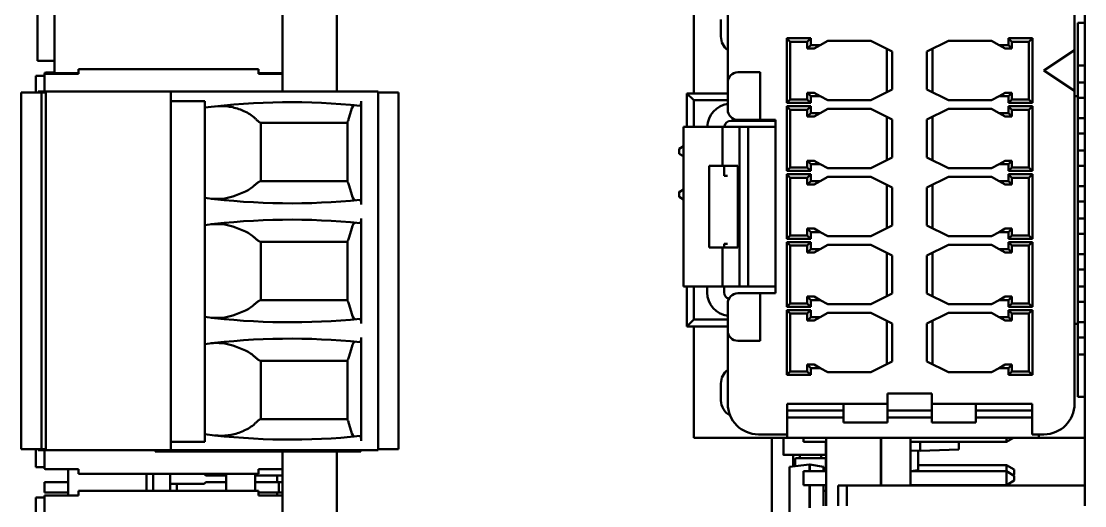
# Model space of a CAD drawing. Header units: millimetres. Extents: x 3100 to 5091, y 868 to 1900.
# Drawn here: x 3445.26 to 3476.54, y 1662.94 to 1677.19 of the extents above; entities that cross this region are included whole.
import ezdxf

# ---------------------------------------------------------------- set-up
doc = ezdxf.new("R2010")
doc.units = ezdxf.units.MM
doc.header["$LTSCALE"] = 1.8
doc.layers.add('외형선(ISO)', color=7, linetype='Continuous', lineweight=50)

msp = doc.modelspace()

# ---------------------------------------------------------------- linework, layer by layer
at = {"layer": '외형선(ISO)'}
for p, q in [((3452.94, 1675.637), (3452.94, 1690.226)), ((3454.54, 1690.226), (3454.54, 1675.121)), ((3446.24, 1675.656), (3446.24, 1680.226)), ((3445.74, 1676.026), (3445.74, 1678.176)), ((3465.04, 1675.061), (3465.04, 1678.336)), ((3476.54, 1677.136), (3476.54, 1678.336)), ((3465.84, 1677.236), (3465.84, 1676.736)), ((3466.04, 1675.386), (3466.04, 1677.536)), ((3476.24, 1677.536), (3476.24, 1676.336)), ((3476.54, 1677.136), (3476.34, 1677.136)), ((3476.34, 1677.136), (3476.34, 1674.986)), ((3476.54, 1674.936), (3476.54, 1677.136)), ((3467.78, 1676.686), (3467.78, 1674.786)), ((3468.48, 1676.686), (3467.78, 1676.686)), ((3467.78, 1676.686), (3467.88, 1676.586)), ((3468.48, 1676.686), (3468.38, 1676.586)), ((3468.48, 1676.486), (3468.48, 1676.686)), ((3468.98, 1676.611), (3468.758, 1676.486)), ((3468.98, 1676.611), (3470.25, 1676.611)), ((3470.25, 1676.611), (3470.88, 1676.296)), ((3471.9, 1676.296), (3472.53, 1676.611)), ((3472.53, 1676.611), (3473.8, 1676.611)), ((3474.022, 1676.486), (3473.8, 1676.611)), ((3474.3, 1676.686), (3474.3, 1676.486)), ((3475, 1676.686), (3474.3, 1676.686)), ((3474.3, 1676.686), (3474.4, 1676.586)), ((3475, 1676.686), (3474.9, 1676.586)), ((3475, 1674.786), (3475, 1676.686)), ((3467.88, 1676.586), (3467.88, 1674.886)), ((3468.38, 1676.586), (3467.88, 1676.586)), ((3468.38, 1676.386), (3468.38, 1676.586)), ((3468.48, 1676.486), (3468.38, 1676.386)), ((3468.58, 1676.386), (3468.38, 1676.386)), ((3468.758, 1676.486), (3468.48, 1676.486)), ((3468.758, 1676.486), (3468.58, 1676.386)), ((3470.72, 1676.376), (3470.72, 1675.096)), ((3470.88, 1676.296), (3470.88, 1675.176)), ((3471.9, 1675.176), (3471.9, 1676.296)), ((3472.06, 1675.096), (3472.06, 1676.376)), ((3474.3, 1676.486), (3474.022, 1676.486)), ((3474.022, 1676.486), (3474.2, 1676.386)), ((3474.4, 1676.386), (3474.2, 1676.386)), ((3474.3, 1676.486), (3474.4, 1676.386)), ((3474.9, 1676.586), (3474.4, 1676.586)), ((3474.4, 1676.586), (3474.4, 1676.386)), ((3474.9, 1674.886), (3474.9, 1676.586)), ((3476.24, 1676.336), (3475.34, 1675.736)), ((3476.24, 1675.136), (3476.24, 1676.336)), ((3445.74, 1676.026), (3446.24, 1676.026)), ((3446.24, 1675.681), (3445.99, 1675.681)), ((3446.94, 1675.776), (3452.24, 1675.776)), ((3446.94, 1675.637), (3446.94, 1675.776)), ((3452.24, 1675.776), (3452.24, 1675.637)), ((3466.64, 1675.686), (3466.34, 1675.686)), ((3466.64, 1675.686), (3466.99, 1675.686)), ((3466.99, 1675.386), (3466.99, 1675.686)), ((3475.34, 1675.736), (3476.24, 1675.136)), ((3476.34, 1675.886), (3476.54, 1675.886)), ((3445.69, 1675.581), (3445.94, 1675.581)), ((3445.69, 1675.581), (3445.69, 1675.091)), ((3445.94, 1675.121), (3445.94, 1675.635)), ((3446.94, 1675.637), (3446.04, 1675.637)), ((3446.24, 1675.656), (3446.24, 1675.637)), ((3446.24, 1675.656), (3446.94, 1675.656)), ((3452.24, 1675.656), (3452.94, 1675.656)), ((3452.94, 1675.637), (3452.24, 1675.637)), ((3452.54, 1675.656), (3452.54, 1675.637)), ((3452.94, 1675.121), (3452.94, 1675.637)), ((3466.04, 1674.586), (3466.04, 1675.386)), ((3466.99, 1674.586), (3466.99, 1675.386)), ((3476.34, 1675.386), (3476.54, 1675.386)), ((3445.26, 1675.091), (3445.86, 1675.091)), ((3445.26, 1675.091), (3445.26, 1664.596)), ((3445.986, 1675.121), (3445.76, 1675.121)), ((3445.76, 1675.091), (3445.76, 1675.121)), ((3445.86, 1675.091), (3445.986, 1675.091)), ((3445.86, 1675.091), (3445.86, 1664.596)), ((3445.986, 1675.121), (3445.986, 1675.091)), ((3445.986, 1675.121), (3446.011, 1675.121)), ((3445.986, 1675.091), (3445.986, 1664.596)), ((3446.011, 1675.121), (3446.159, 1675.121)), ((3446.159, 1675.121), (3449.66, 1675.121)), ((3450.16, 1675.121), (3449.66, 1675.121)), ((3449.66, 1675.121), (3449.66, 1674.841)), ((3450.16, 1675.121), (3455.76, 1675.121)), ((3455.76, 1675.121), (3455.76, 1675.091)), ((3455.76, 1675.091), (3456.36, 1675.091)), ((3455.76, 1675.091), (3455.76, 1664.596)), ((3456.36, 1675.091), (3456.36, 1664.596)), ((3465.04, 1674.861), (3464.84, 1675.061)), ((3464.84, 1674.086), (3464.84, 1675.061)), ((3464.84, 1675.061), (3466.04, 1675.061)), ((3468.38, 1675.086), (3468.58, 1675.086)), ((3468.38, 1674.886), (3468.38, 1675.086)), ((3468.48, 1674.986), (3468.38, 1675.086)), ((3468.758, 1674.986), (3468.58, 1675.086)), ((3470.88, 1675.176), (3470.25, 1674.861)), ((3472.53, 1674.861), (3471.9, 1675.176)), ((3474.022, 1674.986), (3474.2, 1675.086)), ((3474.2, 1675.086), (3474.4, 1675.086)), ((3474.3, 1674.986), (3474.4, 1675.086)), ((3474.4, 1675.086), (3474.4, 1674.886)), ((3476.24, 1675.136), (3476.24, 1665.936)), ((3449.66, 1674.841), (3450.16, 1674.841)), ((3449.66, 1664.816), (3449.66, 1674.841)), ((3450.16, 1674.841), (3450.36, 1674.841)), ((3450.36, 1674.841), (3450.66, 1674.841)), ((3450.66, 1664.816), (3450.66, 1674.841)), ((3455.26, 1674.839), (3455.26, 1671.799)), ((3465.04, 1674.861), (3466.04, 1674.861)), ((3465.04, 1674.086), (3465.04, 1674.861)), ((3467.78, 1674.786), (3467.88, 1674.886)), ((3467.78, 1674.786), (3468.48, 1674.786)), ((3467.88, 1674.886), (3468.38, 1674.886)), ((3468.48, 1674.786), (3468.38, 1674.886)), ((3468.48, 1674.986), (3468.758, 1674.986)), ((3468.48, 1674.786), (3468.48, 1674.986)), ((3468.758, 1674.986), (3468.98, 1674.861)), ((3470.25, 1674.861), (3468.98, 1674.861)), ((3473.8, 1674.861), (3472.53, 1674.861)), ((3473.8, 1674.861), (3474.022, 1674.986)), ((3474.022, 1674.986), (3474.3, 1674.986)), ((3474.3, 1674.986), (3474.3, 1674.786)), ((3474.3, 1674.786), (3474.4, 1674.886)), ((3474.3, 1674.786), (3475, 1674.786)), ((3474.4, 1674.886), (3474.9, 1674.886)), ((3475, 1674.786), (3474.9, 1674.886)), ((3476.24, 1674.986), (3476.34, 1674.986)), ((3476.34, 1668.286), (3476.34, 1674.986)), ((3476.34, 1674.936), (3476.54, 1674.936)), ((3476.54, 1674.336), (3476.54, 1674.936)), ((3451.704, 1674.587), (3451.81, 1674.544)), ((3454.963, 1674.56), (3454.899, 1674.337)), ((3466.99, 1674.286), (3466.99, 1674.586)), ((3467.78, 1674.686), (3467.78, 1672.786)), ((3468.48, 1674.686), (3467.78, 1674.686)), ((3467.78, 1674.686), (3467.88, 1674.586)), ((3467.88, 1674.586), (3467.88, 1672.886)), ((3468.38, 1674.586), (3467.88, 1674.586)), ((3468.48, 1674.686), (3468.38, 1674.586)), ((3468.38, 1674.386), (3468.38, 1674.586)), ((3468.48, 1674.486), (3468.38, 1674.386)), ((3468.48, 1674.486), (3468.48, 1674.686)), ((3468.758, 1674.486), (3468.48, 1674.486)), ((3468.758, 1674.486), (3468.58, 1674.386)), ((3468.98, 1674.611), (3468.758, 1674.486)), ((3468.98, 1674.611), (3470.25, 1674.611)), ((3470.25, 1674.611), (3470.88, 1674.296)), ((3471.9, 1674.296), (3472.53, 1674.611)), ((3472.53, 1674.611), (3473.8, 1674.611)), ((3474.022, 1674.486), (3473.8, 1674.611)), ((3474.3, 1674.486), (3474.022, 1674.486)), ((3474.022, 1674.486), (3474.2, 1674.386)), ((3474.3, 1674.686), (3474.3, 1674.486)), ((3475, 1674.686), (3474.3, 1674.686)), ((3474.3, 1674.686), (3474.4, 1674.586)), ((3474.3, 1674.486), (3474.4, 1674.386)), ((3474.9, 1674.586), (3474.4, 1674.586)), ((3474.4, 1674.586), (3474.4, 1674.386)), ((3475, 1674.686), (3474.9, 1674.586)), ((3474.9, 1672.886), (3474.9, 1674.586)), ((3475, 1672.786), (3475, 1674.686)), ((3452.3, 1674.201), (3454.86, 1674.201)), ((3452.31, 1672.481), (3452.31, 1674.201)), ((3454.86, 1672.454), (3454.86, 1674.24)), ((3466.137, 1674.261), (3466.99, 1674.261)), ((3466.34, 1674.286), (3466.64, 1674.286)), ((3466.99, 1674.286), (3466.64, 1674.286)), ((3466.99, 1674.286), (3466.99, 1674.261)), ((3466.99, 1674.286), (3467.44, 1674.286)), ((3466.99, 1674.261), (3467.04, 1674.261)), ((3467.04, 1674.286), (3467.04, 1674.261)), ((3467.14, 1674.261), (3467.04, 1674.261)), ((3467.14, 1674.286), (3467.14, 1674.261)), ((3467.14, 1674.261), (3467.44, 1674.261)), ((3467.44, 1669.186), (3467.44, 1674.286)), ((3468.58, 1674.386), (3468.38, 1674.386)), ((3470.72, 1674.376), (3470.72, 1673.096)), ((3470.88, 1674.296), (3470.88, 1673.176)), ((3471.9, 1673.176), (3471.9, 1674.296)), ((3472.06, 1673.096), (3472.06, 1674.376)), ((3474.4, 1674.386), (3474.2, 1674.386)), ((3476.34, 1674.336), (3476.54, 1674.336)), ((3476.54, 1672.936), (3476.54, 1674.336)), ((3465.89, 1674.086), (3464.74, 1674.086)), ((3464.74, 1674.086), (3464.74, 1669.386)), ((3466.39, 1674.086), (3465.89, 1674.086)), ((3465.89, 1674.086), (3465.89, 1672.936)), ((3466.39, 1669.386), (3466.39, 1674.086)), ((3466.64, 1674.086), (3466.39, 1674.086)), ((3466.787, 1674.086), (3466.64, 1674.086)), ((3466.64, 1674.086), (3466.64, 1669.386)), ((3467.286, 1674.086), (3466.787, 1674.086)), ((3467.44, 1674.086), (3467.286, 1674.086)), ((3476.34, 1673.886), (3476.54, 1673.886)), ((3464.607, 1673.435), (3464.74, 1673.512)), ((3464.74, 1673.512), (3464.607, 1673.435)), ((3464.607, 1673.435), (3464.74, 1673.512)), ((3464.74, 1673.512), (3464.607, 1673.435)), ((3464.607, 1673.435), (3464.74, 1673.512)), ((3464.74, 1673.512), (3464.607, 1673.435)), ((3464.607, 1673.435), (3464.74, 1673.511)), ((3464.74, 1673.511), (3464.607, 1673.435)), ((3464.607, 1673.434), (3464.74, 1673.511)), ((3464.74, 1673.511), (3464.607, 1673.434)), ((3464.607, 1673.434), (3464.607, 1673.435)), ((3464.607, 1673.435), (3464.607, 1673.435)), ((3464.607, 1673.435), (3464.607, 1673.435)), ((3464.607, 1673.435), (3464.607, 1673.435)), ((3464.607, 1673.435), (3464.607, 1673.435)), ((3464.607, 1673.435), (3464.607, 1673.435)), ((3464.607, 1673.435), (3464.607, 1673.435)), ((3464.607, 1673.435), (3464.607, 1673.435)), ((3464.607, 1673.292), (3464.607, 1673.434)), ((3464.607, 1673.434), (3464.607, 1673.434)), ((3464.74, 1673.215), (3464.607, 1673.292)), ((3470.88, 1673.176), (3470.25, 1672.861)), ((3472.53, 1672.861), (3471.9, 1673.176)), ((3476.34, 1673.386), (3476.54, 1673.386)), ((3465.89, 1672.936), (3465.49, 1672.936)), ((3465.49, 1672.936), (3465.49, 1670.536)), ((3466.336, 1672.936), (3465.89, 1672.936)), ((3465.937, 1672.936), (3465.937, 1672.636)), ((3466.336, 1670.536), (3466.336, 1672.936)), ((3467.78, 1672.786), (3467.88, 1672.886)), ((3467.88, 1672.886), (3468.38, 1672.886)), ((3468.38, 1673.086), (3468.58, 1673.086)), ((3468.38, 1672.886), (3468.38, 1673.086)), ((3468.48, 1672.986), (3468.38, 1673.086)), ((3468.48, 1672.786), (3468.38, 1672.886)), ((3468.48, 1672.986), (3468.758, 1672.986)), ((3468.48, 1672.786), (3468.48, 1672.986)), ((3468.758, 1672.986), (3468.58, 1673.086)), ((3468.758, 1672.986), (3468.98, 1672.861)), ((3470.25, 1672.861), (3468.98, 1672.861)), ((3473.8, 1672.861), (3472.53, 1672.861)), ((3473.8, 1672.861), (3474.022, 1672.986)), ((3474.022, 1672.986), (3474.2, 1673.086)), ((3474.022, 1672.986), (3474.3, 1672.986)), ((3474.2, 1673.086), (3474.4, 1673.086)), ((3474.3, 1672.986), (3474.4, 1673.086)), ((3474.3, 1672.986), (3474.3, 1672.786)), ((3474.3, 1672.786), (3474.4, 1672.886)), ((3474.4, 1673.086), (3474.4, 1672.886)), ((3474.4, 1672.886), (3474.9, 1672.886)), ((3475, 1672.786), (3474.9, 1672.886)), ((3476.34, 1672.936), (3476.54, 1672.936)), ((3476.54, 1672.336), (3476.54, 1672.936)), ((3466.037, 1672.636), (3465.937, 1672.636)), ((3467.78, 1672.786), (3468.48, 1672.786)), ((3467.78, 1672.686), (3467.78, 1670.786)), ((3468.48, 1672.686), (3467.78, 1672.686)), ((3467.78, 1672.686), (3467.88, 1672.586)), ((3467.88, 1672.586), (3467.88, 1670.886)), ((3468.38, 1672.586), (3467.88, 1672.586)), ((3468.48, 1672.686), (3468.38, 1672.586)), ((3468.38, 1672.386), (3468.38, 1672.586)), ((3468.48, 1672.486), (3468.48, 1672.686)), ((3468.98, 1672.611), (3468.758, 1672.486)), ((3468.98, 1672.611), (3470.25, 1672.611)), ((3470.25, 1672.611), (3470.88, 1672.296)), ((3471.9, 1672.296), (3472.53, 1672.611)), ((3472.53, 1672.611), (3473.8, 1672.611)), ((3474.022, 1672.486), (3473.8, 1672.611)), ((3474.3, 1672.786), (3475, 1672.786)), ((3474.3, 1672.686), (3474.3, 1672.486)), ((3475, 1672.686), (3474.3, 1672.686)), ((3474.3, 1672.686), (3474.4, 1672.586)), ((3474.9, 1672.586), (3474.4, 1672.586)), ((3474.4, 1672.586), (3474.4, 1672.386)), ((3475, 1672.686), (3474.9, 1672.586)), ((3474.9, 1670.886), (3474.9, 1672.586)), ((3475, 1670.786), (3475, 1672.686)), ((3454.86, 1672.481), (3452.294, 1672.481)), ((3454.906, 1672.346), (3454.982, 1672.079)), ((3464.607, 1672.165), (3464.74, 1672.242)), ((3464.74, 1672.242), (3464.607, 1672.165)), ((3464.607, 1672.165), (3464.74, 1672.242)), ((3464.74, 1672.242), (3464.607, 1672.165)), ((3464.607, 1672.165), (3464.74, 1672.242)), ((3464.74, 1672.242), (3464.607, 1672.165)), ((3464.607, 1672.165), (3464.74, 1672.241)), ((3464.74, 1672.241), (3464.607, 1672.165)), ((3464.607, 1672.164), (3464.74, 1672.241)), ((3464.74, 1672.241), (3464.607, 1672.164)), ((3468.48, 1672.486), (3468.38, 1672.386)), ((3468.58, 1672.386), (3468.38, 1672.386)), ((3468.758, 1672.486), (3468.48, 1672.486)), ((3468.758, 1672.486), (3468.58, 1672.386)), ((3470.72, 1672.376), (3470.72, 1671.096)), ((3470.88, 1672.296), (3470.88, 1671.176)), ((3471.9, 1671.176), (3471.9, 1672.296)), ((3472.06, 1671.096), (3472.06, 1672.376)), ((3474.3, 1672.486), (3474.022, 1672.486)), ((3474.022, 1672.486), (3474.2, 1672.386)), ((3474.4, 1672.386), (3474.2, 1672.386)), ((3474.3, 1672.486), (3474.4, 1672.386)), ((3476.34, 1672.336), (3476.54, 1672.336)), ((3476.54, 1670.936), (3476.54, 1672.336)), ((3451.81, 1672.164), (3451.56, 1672.063)), ((3464.607, 1672.164), (3464.607, 1672.165)), ((3464.607, 1672.165), (3464.607, 1672.165)), ((3464.607, 1672.165), (3464.607, 1672.165)), ((3464.607, 1672.165), (3464.607, 1672.165)), ((3464.607, 1672.165), (3464.607, 1672.165)), ((3464.607, 1672.165), (3464.607, 1672.165)), ((3464.607, 1672.165), (3464.607, 1672.165)), ((3464.607, 1672.165), (3464.607, 1672.165)), ((3464.607, 1672.022), (3464.607, 1672.164)), ((3464.607, 1672.164), (3464.607, 1672.164)), ((3464.74, 1671.945), (3464.607, 1672.022)), ((3476.54, 1671.886), (3476.34, 1671.886)), ((3455.26, 1671.384), (3455.26, 1668.299)), ((3476.54, 1671.386), (3476.34, 1671.386)), ((3451.81, 1671.019), (3451.56, 1671.12)), ((3454.982, 1671.103), (3454.906, 1670.837)), ((3468.38, 1671.086), (3468.58, 1671.086)), ((3468.38, 1670.886), (3468.38, 1671.086)), ((3468.48, 1670.986), (3468.38, 1671.086)), ((3468.48, 1670.986), (3468.758, 1670.986)), ((3468.48, 1670.786), (3468.48, 1670.986)), ((3468.758, 1670.986), (3468.58, 1671.086)), ((3468.758, 1670.986), (3468.98, 1670.861)), ((3470.88, 1671.176), (3470.25, 1670.861)), ((3472.53, 1670.861), (3471.9, 1671.176)), ((3473.8, 1670.861), (3474.022, 1670.986)), ((3474.022, 1670.986), (3474.2, 1671.086)), ((3474.022, 1670.986), (3474.3, 1670.986)), ((3474.2, 1671.086), (3474.4, 1671.086)), ((3474.3, 1670.986), (3474.4, 1671.086)), ((3474.3, 1670.986), (3474.3, 1670.786)), ((3474.4, 1671.086), (3474.4, 1670.886)), ((3454.86, 1670.701), (3452.294, 1670.701)), ((3452.31, 1670.701), (3452.31, 1668.981)), ((3454.86, 1668.954), (3454.86, 1670.729)), ((3467.78, 1670.786), (3467.88, 1670.886)), ((3467.78, 1670.786), (3468.48, 1670.786)), ((3467.78, 1670.686), (3467.78, 1668.786)), ((3468.48, 1670.686), (3467.78, 1670.686)), ((3467.78, 1670.686), (3467.88, 1670.586)), ((3467.88, 1670.886), (3468.38, 1670.886)), ((3468.48, 1670.786), (3468.38, 1670.886)), ((3468.48, 1670.686), (3468.38, 1670.586)), ((3468.48, 1670.486), (3468.48, 1670.686)), ((3470.25, 1670.861), (3468.98, 1670.861)), ((3473.8, 1670.861), (3472.53, 1670.861)), ((3474.3, 1670.786), (3474.4, 1670.886)), ((3474.3, 1670.786), (3475, 1670.786)), ((3474.3, 1670.686), (3474.3, 1670.486)), ((3475, 1670.686), (3474.3, 1670.686)), ((3474.3, 1670.686), (3474.4, 1670.586)), ((3474.4, 1670.886), (3474.9, 1670.886)), ((3475, 1670.786), (3474.9, 1670.886)), ((3475, 1670.686), (3474.9, 1670.586)), ((3475, 1668.786), (3475, 1670.686)), ((3476.34, 1670.936), (3476.54, 1670.936)), ((3476.54, 1670.336), (3476.54, 1670.936)), ((3465.89, 1670.536), (3465.49, 1670.536)), ((3466.336, 1670.536), (3465.89, 1670.536)), ((3465.89, 1670.536), (3465.89, 1669.386)), ((3465.937, 1670.636), (3465.937, 1670.536)), ((3465.937, 1670.636), (3466.037, 1670.636)), ((3467.88, 1670.586), (3467.88, 1668.886)), ((3468.38, 1670.586), (3467.88, 1670.586)), ((3468.38, 1670.386), (3468.38, 1670.586)), ((3468.48, 1670.486), (3468.38, 1670.386)), ((3468.58, 1670.386), (3468.38, 1670.386)), ((3468.758, 1670.486), (3468.48, 1670.486)), ((3468.758, 1670.486), (3468.58, 1670.386)), ((3468.98, 1670.611), (3468.758, 1670.486)), ((3468.98, 1670.611), (3470.25, 1670.611)), ((3470.25, 1670.611), (3470.88, 1670.296)), ((3470.72, 1670.376), (3470.72, 1669.096)), ((3471.9, 1670.296), (3472.53, 1670.611)), ((3472.06, 1669.096), (3472.06, 1670.376)), ((3472.53, 1670.611), (3473.8, 1670.611)), ((3474.022, 1670.486), (3473.8, 1670.611)), ((3474.3, 1670.486), (3474.022, 1670.486)), ((3474.022, 1670.486), (3474.2, 1670.386)), ((3474.4, 1670.386), (3474.2, 1670.386)), ((3474.3, 1670.486), (3474.4, 1670.386)), ((3474.9, 1670.586), (3474.4, 1670.586)), ((3474.4, 1670.586), (3474.4, 1670.386)), ((3474.9, 1668.886), (3474.9, 1670.586)), ((3470.88, 1670.296), (3470.88, 1669.176)), ((3471.9, 1669.176), (3471.9, 1670.296)), ((3476.34, 1670.336), (3476.54, 1670.336)), ((3476.54, 1668.936), (3476.54, 1670.336)), ((3476.34, 1669.886), (3476.54, 1669.886)), ((3465.89, 1669.386), (3464.74, 1669.386)), ((3464.84, 1668.211), (3464.84, 1669.386)), ((3465.04, 1668.411), (3465.04, 1669.386)), ((3465.437, 1669.211), (3465.437, 1669.386)), ((3466.39, 1669.386), (3465.89, 1669.386)), ((3465.937, 1669.386), (3465.937, 1669.211)), ((3466.64, 1669.186), (3466.34, 1669.186)), ((3466.64, 1669.386), (3466.39, 1669.386)), ((3466.787, 1669.386), (3466.64, 1669.386)), ((3466.64, 1669.186), (3466.99, 1669.186)), ((3467.286, 1669.386), (3466.787, 1669.386)), ((3466.99, 1669.186), (3467.44, 1669.186)), ((3466.99, 1668.886), (3466.99, 1669.186)), ((3467.44, 1669.386), (3467.286, 1669.386)), ((3470.88, 1669.176), (3470.25, 1668.861)), ((3472.53, 1668.861), (3471.9, 1669.176)), ((3476.34, 1669.386), (3476.54, 1669.386)), ((3454.86, 1668.981), (3452.294, 1668.981)), ((3454.906, 1668.846), (3454.982, 1668.579)), ((3466.04, 1668.886), (3466.04, 1668.086)), ((3466.99, 1668.886), (3466.99, 1668.086)), ((3467.78, 1668.786), (3467.88, 1668.886)), ((3467.88, 1668.886), (3468.38, 1668.886)), ((3468.38, 1669.086), (3468.58, 1669.086)), ((3468.38, 1668.886), (3468.38, 1669.086)), ((3468.48, 1668.986), (3468.38, 1669.086)), ((3468.48, 1668.786), (3468.38, 1668.886)), ((3468.48, 1668.986), (3468.758, 1668.986)), ((3468.48, 1668.786), (3468.48, 1668.986)), ((3468.758, 1668.986), (3468.58, 1669.086)), ((3468.758, 1668.986), (3468.98, 1668.861)), ((3470.25, 1668.861), (3468.98, 1668.861)), ((3473.8, 1668.861), (3472.53, 1668.861)), ((3473.8, 1668.861), (3474.022, 1668.986)), ((3474.022, 1668.986), (3474.2, 1669.086)), ((3474.022, 1668.986), (3474.3, 1668.986)), ((3474.2, 1669.086), (3474.4, 1669.086)), ((3474.3, 1668.986), (3474.4, 1669.086)), ((3474.3, 1668.986), (3474.3, 1668.786)), ((3474.3, 1668.786), (3474.4, 1668.886)), ((3474.4, 1669.086), (3474.4, 1668.886)), ((3474.4, 1668.886), (3474.9, 1668.886)), ((3475, 1668.786), (3474.9, 1668.886)), ((3476.34, 1668.936), (3476.54, 1668.936)), ((3476.54, 1668.336), (3476.54, 1668.936)), ((3451.81, 1668.664), (3451.56, 1668.563)), ((3467.78, 1668.786), (3468.48, 1668.786)), ((3467.78, 1668.686), (3467.78, 1666.786)), ((3468.48, 1668.686), (3467.78, 1668.686)), ((3467.78, 1668.686), (3467.88, 1668.586)), ((3467.88, 1668.586), (3467.88, 1666.886)), ((3468.38, 1668.586), (3467.88, 1668.586)), ((3468.48, 1668.686), (3468.38, 1668.586)), ((3468.38, 1668.386), (3468.38, 1668.586)), ((3468.48, 1668.486), (3468.38, 1668.386)), ((3468.48, 1668.486), (3468.48, 1668.686)), ((3468.758, 1668.486), (3468.48, 1668.486)), ((3468.758, 1668.486), (3468.58, 1668.386)), ((3468.98, 1668.611), (3468.758, 1668.486)), ((3468.98, 1668.611), (3470.25, 1668.611)), ((3470.25, 1668.611), (3470.88, 1668.296)), ((3471.9, 1668.296), (3472.53, 1668.611)), ((3472.53, 1668.611), (3473.8, 1668.611)), ((3474.022, 1668.486), (3473.8, 1668.611)), ((3474.3, 1668.486), (3474.022, 1668.486)), ((3474.022, 1668.486), (3474.2, 1668.386)), ((3474.3, 1668.786), (3475, 1668.786)), ((3474.3, 1668.686), (3474.3, 1668.486)), ((3475, 1668.686), (3474.3, 1668.686)), ((3474.3, 1668.686), (3474.4, 1668.586)), ((3474.3, 1668.486), (3474.4, 1668.386)), ((3474.9, 1668.586), (3474.4, 1668.586)), ((3474.4, 1668.586), (3474.4, 1668.386)), ((3475, 1668.686), (3474.9, 1668.586)), ((3474.9, 1666.886), (3474.9, 1668.586)), ((3475, 1666.786), (3475, 1668.686)), ((3464.84, 1668.211), (3465.04, 1668.411)), ((3464.84, 1668.211), (3466.04, 1668.211)), ((3465.04, 1668.411), (3466.04, 1668.411)), ((3465.04, 1664.936), (3465.04, 1668.211)), ((3468.58, 1668.386), (3468.38, 1668.386)), ((3470.72, 1668.376), (3470.72, 1667.096)), ((3470.88, 1668.296), (3470.88, 1667.176)), ((3471.9, 1667.176), (3471.9, 1668.296)), ((3472.06, 1667.096), (3472.06, 1668.376)), ((3474.4, 1668.386), (3474.2, 1668.386)), ((3476.24, 1668.286), (3476.34, 1668.286)), ((3476.34, 1668.336), (3476.54, 1668.336)), ((3476.34, 1668.286), (3476.34, 1666.136)), ((3476.54, 1666.136), (3476.54, 1668.336)), ((3455.26, 1664.85), (3455.26, 1667.884)), ((3466.04, 1665.936), (3466.04, 1668.086)), ((3466.99, 1667.786), (3466.99, 1668.086)), ((3476.34, 1667.886), (3476.54, 1667.886)), ((3451.81, 1667.519), (3451.56, 1667.62)), ((3454.982, 1667.603), (3454.906, 1667.337)), ((3466.34, 1667.786), (3466.64, 1667.786)), ((3466.99, 1667.786), (3466.64, 1667.786)), ((3454.86, 1667.229), (3454.86, 1665.448)), ((3476.34, 1667.386), (3476.54, 1667.386)), ((3454.86, 1667.201), (3452.294, 1667.201)), ((3452.31, 1667.201), (3452.31, 1665.486)), ((3468.38, 1667.086), (3468.58, 1667.086)), ((3468.48, 1666.986), (3468.38, 1667.086)), ((3468.38, 1666.886), (3468.38, 1667.086)), ((3468.48, 1666.986), (3468.758, 1666.986)), ((3468.48, 1666.786), (3468.48, 1666.986)), ((3468.758, 1666.986), (3468.58, 1667.086)), ((3468.758, 1666.986), (3468.98, 1666.861)), ((3470.88, 1667.176), (3470.25, 1666.861)), ((3472.53, 1666.861), (3471.9, 1667.176)), ((3473.8, 1666.861), (3474.022, 1666.986)), ((3474.022, 1666.986), (3474.2, 1667.086)), ((3474.022, 1666.986), (3474.3, 1666.986)), ((3474.2, 1667.086), (3474.4, 1667.086)), ((3474.3, 1666.986), (3474.4, 1667.086)), ((3474.3, 1666.986), (3474.3, 1666.786)), ((3474.4, 1667.086), (3474.4, 1666.886)), ((3467.78, 1666.786), (3467.88, 1666.886)), ((3467.78, 1666.786), (3468.48, 1666.786)), ((3467.88, 1666.886), (3468.38, 1666.886)), ((3468.48, 1666.786), (3468.38, 1666.886)), ((3470.25, 1666.861), (3468.98, 1666.861)), ((3473.8, 1666.861), (3472.53, 1666.861)), ((3474.3, 1666.786), (3474.4, 1666.886)), ((3474.3, 1666.786), (3475, 1666.786)), ((3474.4, 1666.886), (3474.9, 1666.886)), ((3475, 1666.786), (3474.9, 1666.886)), ((3465.84, 1666.536), (3465.84, 1666.036)), ((3472.04, 1666.236), (3470.74, 1666.236)), ((3470.74, 1666.236), (3470.74, 1665.936)), ((3472.04, 1665.936), (3472.04, 1666.236)), ((3476.54, 1666.136), (3476.34, 1666.136)), ((3476.54, 1664.936), (3476.54, 1666.136)), ((3470.74, 1665.936), (3467.79, 1665.936)), ((3467.79, 1665.036), (3467.79, 1665.936)), ((3468.59, 1665.736), (3467.79, 1665.736)), ((3468.59, 1665.736), (3469.44, 1665.736)), ((3469.44, 1665.386), (3469.44, 1665.936)), ((3470.74, 1665.936), (3470.74, 1665.386)), ((3470.74, 1665.736), (3472.04, 1665.736)), ((3474.99, 1665.936), (3472.04, 1665.936)), ((3472.04, 1665.386), (3472.04, 1665.936)), ((3473.34, 1665.936), (3473.34, 1665.386)), ((3473.34, 1665.736), (3474.39, 1665.736)), ((3474.99, 1665.736), (3474.39, 1665.736)), ((3474.99, 1665.036), (3474.99, 1665.936)), ((3452.3, 1665.486), (3454.86, 1665.486)), ((3454.962, 1665.129), (3454.899, 1665.351)), ((3468.59, 1665.536), (3467.79, 1665.536)), ((3468.59, 1665.536), (3469.44, 1665.536)), ((3470.74, 1665.386), (3469.44, 1665.386)), ((3470.74, 1665.536), (3472.04, 1665.536)), ((3473.34, 1665.386), (3472.04, 1665.386)), ((3473.34, 1665.536), (3474.39, 1665.536)), ((3474.99, 1665.536), (3474.39, 1665.536)), ((3451.704, 1665.101), (3451.81, 1665.144)), ((3467.79, 1665.036), (3466.94, 1665.036)), ((3467.79, 1664.936), (3467.79, 1665.036)), ((3475.34, 1665.036), (3474.99, 1665.036)), ((3475.19, 1664.936), (3475.19, 1665.036)), ((3449.66, 1664.816), (3450.16, 1664.816)), ((3449.66, 1664.566), (3449.66, 1664.816)), ((3450.16, 1664.816), (3450.36, 1664.816)), ((3450.36, 1664.816), (3450.66, 1664.816)), ((3465.04, 1664.936), (3467.79, 1664.936)), ((3467.337, 1664.936), (3467.337, 1659.876)), ((3467.675, 1664.936), (3467.675, 1664.437)), ((3467.79, 1664.936), (3468.59, 1664.936)), ((3468.266, 1664.936), (3468.266, 1664.814)), ((3468.937, 1664.814), (3468.266, 1664.814)), ((3468.59, 1664.936), (3474.39, 1664.936)), ((3468.925, 1664.437), (3468.925, 1664.814)), ((3468.937, 1662.936), (3468.937, 1664.936)), ((3470.54, 1663.536), (3470.54, 1664.936)), ((3470.552, 1664.814), (3470.54, 1664.814)), ((3470.552, 1664.936), (3470.552, 1663.536)), ((3471.416, 1664.936), (3471.416, 1663.536)), ((3474.235, 1664.814), (3471.416, 1664.814)), ((3471.698, 1664.814), (3471.698, 1664.55)), ((3472.841, 1664.814), (3472.841, 1664.59)), ((3474.235, 1664.936), (3474.235, 1664.814)), ((3474.448, 1664.936), (3474.235, 1664.814)), ((3474.39, 1664.936), (3475.19, 1664.936)), ((3475.19, 1664.936), (3476.54, 1664.936)), ((3476.54, 1663.536), (3476.54, 1664.936)), ((3445.26, 1664.596), (3445.86, 1664.596)), ((3445.69, 1664.596), (3445.69, 1664.072)), ((3445.76, 1664.566), (3445.76, 1664.596)), ((3445.76, 1664.566), (3445.986, 1664.566)), ((3445.86, 1664.596), (3445.986, 1664.596)), ((3445.94, 1664.017), (3445.94, 1664.566)), ((3445.986, 1664.596), (3445.986, 1664.566)), ((3445.986, 1664.566), (3446.011, 1664.566)), ((3446.011, 1664.566), (3446.159, 1664.566)), ((3446.159, 1664.566), (3449.66, 1664.566)), ((3449.198, 1664.566), (3449.198, 1664.536)), ((3449.198, 1664.536), (3449.398, 1664.536)), ((3449.398, 1664.536), (3455.043, 1664.536)), ((3450.16, 1664.566), (3449.66, 1664.566)), ((3450.16, 1664.566), (3455.76, 1664.566)), ((3452.94, 1664.016), (3452.94, 1664.536)), ((3454.54, 1664.536), (3454.54, 1662.716)), ((3455.043, 1664.536), (3455.243, 1664.536)), ((3455.243, 1664.566), (3455.243, 1664.536)), ((3455.76, 1664.596), (3456.36, 1664.596)), ((3455.76, 1664.596), (3455.76, 1664.566)), ((3468.92, 1664.432), (3467.68, 1664.432)), ((3467.962, 1664.432), (3467.962, 1664.093)), ((3468.162, 1664.432), (3468.162, 1664.332)), ((3468.787, 1664.432), (3468.787, 1664.332)), ((3468.788, 1664.332), (3468.788, 1664.432)), ((3471.416, 1664.56), (3471.698, 1664.55)), ((3471.64, 1664.552), (3471.64, 1663.981)), ((3472.841, 1664.59), (3471.698, 1664.55)), ((3467.857, 1664.081), (3468.441, 1664.146)), ((3468.441, 1664.145), (3467.857, 1664.081)), ((3468.025, 1664.316), (3468.025, 1664.316)), ((3468.025, 1664.1), (3468.025, 1664.316)), ((3468.909, 1664.332), (3468.041, 1664.332)), ((3468.041, 1664.332), (3468.909, 1664.332)), ((3468.041, 1664.332), (3468.041, 1664.332)), ((3468.909, 1664.332), (3468.041, 1664.332)), ((3468.041, 1664.332), (3468.041, 1664.332)), ((3468.441, 1664.146), (3468.455, 1664.146)), ((3468.441, 1664.145), (3468.441, 1664.146)), ((3468.455, 1664.145), (3468.441, 1664.145)), ((3468.441, 1664.145), (3468.441, 1663.95)), ((3468.455, 1664.146), (3468.857, 1664.084)), ((3468.455, 1664.145), (3468.455, 1664.146)), ((3468.455, 1664.145), (3468.455, 1663.95)), ((3468.857, 1664.083), (3468.455, 1664.145)), ((3468.909, 1664.332), (3468.909, 1664.332)), ((3468.909, 1664.332), (3468.909, 1664.332)), ((3468.925, 1664.316), (3468.925, 1664.316)), ((3468.925, 1664.316), (3468.925, 1663.95)), ((3468.937, 1664.13), (3468.925, 1664.13)), ((3468.925, 1664.13), (3468.937, 1664.13)), ((3468.937, 1664.13), (3468.925, 1664.13)), ((3468.925, 1664.129), (3468.937, 1664.129)), ((3470.552, 1664.13), (3470.54, 1664.13)), ((3470.54, 1664.13), (3470.552, 1664.13)), ((3470.552, 1664.13), (3470.54, 1664.13)), ((3470.54, 1664.129), (3470.552, 1664.129)), ((3474.235, 1664.13), (3471.64, 1664.13)), ((3471.64, 1664.13), (3474.235, 1664.13)), ((3474.235, 1664.13), (3471.64, 1664.13)), ((3471.64, 1664.129), (3474.235, 1664.129)), ((3474.235, 1664.13), (3474.235, 1664.13)), ((3474.235, 1664.129), (3474.235, 1664.13)), ((3474.464, 1663.998), (3474.235, 1664.13)), ((3474.235, 1664.13), (3474.235, 1664.13)), ((3474.464, 1663.998), (3474.235, 1664.13)), ((3474.235, 1664.13), (3474.464, 1663.998)), ((3474.235, 1664.129), (3474.235, 1663.95)), ((3474.235, 1664.129), (3474.464, 1663.998)), ((3445.94, 1664.072), (3445.69, 1664.072)), ((3446.04, 1664.016), (3446.94, 1664.016)), ((3446.64, 1664.016), (3446.64, 1663.237)), ((3446.94, 1663.876), (3446.94, 1664.016)), ((3446.94, 1663.876), (3452.24, 1663.876)), ((3448.94, 1663.376), (3448.94, 1663.876)), ((3449.14, 1663.376), (3449.14, 1663.876)), ((3449.64, 1663.576), (3449.64, 1663.876)), ((3450.641, 1663.876), (3450.69, 1663.826)), ((3451.29, 1663.826), (3450.69, 1663.826)), ((3451.29, 1663.876), (3451.29, 1663.376)), ((3452.14, 1663.376), (3452.14, 1663.876)), ((3452.69, 1663.826), (3452.14, 1663.826)), ((3452.24, 1664.016), (3452.94, 1664.016)), ((3452.24, 1664.016), (3452.24, 1663.876)), ((3452.69, 1663.826), (3452.79, 1663.826)), ((3452.94, 1663.826), (3452.79, 1663.826)), ((3452.79, 1663.626), (3452.79, 1663.826)), ((3452.94, 1663.237), (3452.94, 1664.016)), ((3467.857, 1661.21), (3467.857, 1664.081)), ((3467.857, 1664.081), (3467.857, 1664.081)), ((3468.937, 1663.95), (3468.266, 1663.95)), ((3468.266, 1663.95), (3468.937, 1663.95)), ((3468.266, 1663.95), (3468.266, 1663.544)), ((3468.266, 1663.95), (3468.266, 1663.95)), ((3468.266, 1663.95), (3468.937, 1663.95)), ((3468.937, 1663.95), (3468.266, 1663.95)), ((3468.266, 1663.95), (3468.266, 1663.95)), ((3468.266, 1663.95), (3468.266, 1663.95)), ((3468.857, 1664.084), (3468.857, 1664.083)), ((3468.857, 1664.083), (3468.857, 1663.95)), ((3470.552, 1663.95), (3470.54, 1663.95)), ((3470.54, 1663.95), (3470.552, 1663.95)), ((3470.54, 1663.95), (3470.552, 1663.95)), ((3470.552, 1663.95), (3470.54, 1663.95)), ((3471.416, 1663.95), (3474.235, 1663.95)), ((3474.235, 1663.95), (3471.416, 1663.95)), ((3471.416, 1663.95), (3474.235, 1663.95)), ((3474.235, 1663.95), (3471.416, 1663.95)), ((3471.64, 1663.981), (3471.418, 1663.95)), ((3474.235, 1663.95), (3474.235, 1663.544)), ((3474.235, 1663.95), (3474.235, 1663.95)), ((3474.235, 1663.95), (3474.464, 1663.818)), ((3474.235, 1663.95), (3474.235, 1663.95)), ((3474.235, 1663.95), (3474.464, 1663.818)), ((3474.464, 1663.818), (3474.235, 1663.95)), ((3474.235, 1663.95), (3474.235, 1663.95)), ((3474.464, 1663.818), (3474.235, 1663.95)), ((3474.464, 1663.855), (3474.432, 1663.837)), ((3474.464, 1663.998), (3474.464, 1663.998)), ((3474.464, 1663.998), (3474.464, 1663.998)), ((3474.464, 1663.998), (3474.464, 1663.998)), ((3474.464, 1663.998), (3474.464, 1663.855)), ((3474.464, 1663.818), (3474.464, 1663.818)), ((3474.464, 1663.818), (3474.464, 1663.818)), ((3474.464, 1663.818), (3474.464, 1663.818)), ((3474.464, 1663.818), (3474.464, 1663.676)), ((3446.64, 1663.626), (3445.94, 1663.626)), ((3445.94, 1663.626), (3445.94, 1663.326)), ((3449.64, 1663.376), (3449.64, 1663.576)), ((3449.94, 1663.576), (3449.64, 1663.576)), ((3449.84, 1663.376), (3449.84, 1663.576)), ((3449.94, 1663.576), (3450.643, 1663.576)), ((3450.69, 1663.626), (3450.643, 1663.576)), ((3451.29, 1663.626), (3450.69, 1663.626)), ((3452.69, 1663.626), (3452.14, 1663.626)), ((3452.69, 1663.626), (3452.79, 1663.626)), ((3452.79, 1663.626), (3452.94, 1663.626)), ((3452.84, 1663.326), (3452.84, 1663.626)), ((3468.937, 1663.544), (3468.266, 1663.544)), ((3468.441, 1663.544), (3468.441, 1662.87)), ((3468.455, 1663.544), (3468.455, 1662.87)), ((3468.857, 1663.544), (3468.857, 1662.936)), ((3469.29, 1663.536), (3469.54, 1663.536)), ((3469.29, 1662.936), (3469.29, 1663.536)), ((3469.54, 1662.936), (3469.54, 1663.536)), ((3469.54, 1663.536), (3469.64, 1663.536)), ((3476.54, 1663.536), (3469.64, 1663.536)), ((3470.552, 1663.544), (3470.54, 1663.544)), ((3470.552, 1663.544), (3470.551, 1663.536)), ((3474.235, 1663.544), (3471.416, 1663.544)), ((3474.464, 1663.676), (3474.235, 1663.544)), ((3476.54, 1663.536), (3476.54, 1662.936)), ((3445.69, 1663.181), (3445.94, 1663.181)), ((3445.69, 1663.181), (3445.69, 1662.686)), ((3446.64, 1663.326), (3445.94, 1663.326)), ((3445.94, 1662.716), (3445.94, 1663.235)), ((3446.94, 1663.237), (3446.04, 1663.237)), ((3446.94, 1663.376), (3452.24, 1663.376)), ((3446.94, 1663.237), (3446.94, 1663.376)), ((3448.94, 1663.376), (3448.94, 1663.376)), ((3449.24, 1663.376), (3448.94, 1663.376)), ((3450.64, 1663.376), (3449.24, 1663.376)), ((3450.64, 1663.376), (3450.64, 1663.376)), ((3452.24, 1663.376), (3452.24, 1663.237)), ((3452.24, 1663.326), (3452.69, 1663.326)), ((3452.94, 1663.237), (3452.24, 1663.237)), ((3452.69, 1663.326), (3452.79, 1663.326)), ((3452.79, 1663.326), (3452.94, 1663.326)), ((3452.79, 1663.237), (3452.79, 1663.326)), ((3452.94, 1662.716), (3452.94, 1663.237))]:
    msp.add_line(p, q, dxfattribs=at)
for centre, radius, start, end in [((3466.34, 1676.736), 0.5, 180, 233.1301), ((3445.99, 1675.631), 0.05, 90, 175.6227), ((3466.34, 1675.386), 0.3, 90, 180), ((3452.79, 1675.631), 0.05, 6.2778, 30), ((3453.18, 1654.806), 20, 84.1111, 97.2385), ((3466.137, 1674.061), 0.7, 97.965, 177.9533), ((3466.34, 1674.586), 0.3, 180, 270), ((3466.137, 1674.061), 0.2, 90, 172.8192), ((3453.18, 1691.831), 20, 262.7615, 275.8889), ((3453.18, 1651.351), 20, 84.1111, 97.2385), ((3466.137, 1669.211), 0.7, 180, 262.035), ((3466.137, 1669.211), 0.2, 180, 251.1699), ((3466.34, 1668.886), 0.3, 90, 180), ((3453.18, 1688.331), 20, 262.7615, 275.8889), ((3453.18, 1647.851), 20, 84.1111, 97.2385), ((3466.34, 1668.086), 0.3, 180, 270), ((3466.34, 1666.536), 0.5, 126.8699, 180), ((3466.34, 1666.036), 0.5, 180, 242.3363), ((3466.94, 1665.936), 0.9, 180, 270), ((3475.34, 1665.936), 0.9, 270, 0), ((3453.174, 1684.882), 20, 262.7785, 275.9059), ((3468.041, 1664.316), 0.016, 90, 180), ((3468.041, 1664.316), 0.016, 90, 180), ((3468.909, 1664.316), 0.016, 0, 90), ((3468.909, 1664.316), 0.016, 0, 90)]:
    msp.add_arc(centre, radius, start, end, dxfattribs=at)
for centre, major_axis, ratio, start_param, end_param in [((3446.04, 1675.635), (-0.1, 0), 0.017455, 4.712389, 6.283185), ((3455.232, 1674.842), (-0.001, 0.141), 0.19886, 3.120222, 4.690683), ((3451.31, 1673.937), (-1, 0), 0.700208, 3.749387, 4.18879), ((3455.063, 1673.815), (0.001, -0.903), 0.195741, 3.122842, 3.740428), ((3454.813, 1674.951), (0, 0.75), 0.2, 3.462364, 3.752458), ((3451.31, 1672.77), (-1, 0), 0.700208, 2.094395, 2.489853), ((3454.82, 1671.731), (0, 0.75), 0.2, 5.67232, 6.011922), ((3455.082, 1672.825), (0.001, 0.903), 0.195704, 2.542826, 3.16053), ((3455.232, 1671.796), (0.001, 0.141), 0.19886, 4.734095, 6.304556), ((3455.232, 1671.387), (-0.001, 0.141), 0.19886, 3.120222, 4.690683), ((3451.31, 1670.412), (-1, 0), 0.700208, 3.793333, 4.18879), ((3455.082, 1670.358), (-0.001, 0.903), 0.195704, 6.264248, 6.881951), ((3454.82, 1671.451), (0, 0.75), 0.2, 3.412856, 3.752458), ((3451.31, 1669.27), (-1, 0), 0.700208, 2.094395, 2.489853), ((3454.82, 1668.231), (0, 0.75), 0.2, 5.67232, 6.011922), ((3455.082, 1669.325), (0.001, 0.903), 0.195704, 2.542826, 3.16053), ((3455.232, 1668.296), (0.001, 0.141), 0.19886, 4.734095, 6.304556), ((3455.232, 1667.887), (-0.001, 0.141), 0.19886, 3.120222, 4.690683), ((3455.082, 1666.858), (-0.001, 0.903), 0.195704, 6.264248, 6.881951), ((3451.31, 1666.912), (-1, 0), 0.700208, 3.793333, 4.18879), ((3454.82, 1667.951), (0, 0.75), 0.2, 3.412856, 3.752458), ((3451.31, 1665.751), (-1, 0), 0.700208, 2.094395, 2.533798), ((3454.813, 1664.736), (0, -0.75), 0.2, 2.530727, 2.820821), ((3455.063, 1665.874), (0.001, 0.903), 0.19573, 2.542777, 3.160397), ((3455.232, 1664.847), (0.001, 0.141), 0.198853, 4.734156, 6.304617), ((3446.04, 1664.017), (-0.1, 0), 0.017455, 0, 1.570796), ((3446.04, 1663.235), (-0.1, 0), 0.017455, 4.712389, 6.283185)]:
    msp.add_ellipse(centre, major_axis=major_axis, ratio=ratio, start_param=start_param, end_param=end_param, dxfattribs=at)
for points, knots in [([(3450.96, 1674.683), (3451.088, 1674.697), (3451.217, 1674.696), (3451.466, 1674.664), (3451.588, 1674.633), (3451.704, 1674.587)], [0, 0, 0, 0, 0.04427376, 0.04427376, 0.08691451, 0.08691451, 0.08691451, 0.08691451]), ([(3452.131, 1674.337), (3452.141, 1674.327), (3452.151, 1674.317), (3452.161, 1674.308), (3452.17, 1674.298), (3452.18, 1674.29), (3452.189, 1674.281), (3452.197, 1674.273), (3452.206, 1674.265), (3452.214, 1674.258), (3452.222, 1674.251), (3452.23, 1674.245), (3452.238, 1674.239), (3452.245, 1674.233), (3452.252, 1674.227), (3452.258, 1674.223), (3452.264, 1674.218), (3452.27, 1674.214), (3452.276, 1674.211), (3452.281, 1674.208), (3452.286, 1674.205), (3452.29, 1674.204), (3452.294, 1674.202), (3452.297, 1674.201), (3452.3, 1674.201)], [0, 0, 0, 0, 0.0615737, 0.0615737, 0.0615737, 0.1229798, 0.1229798, 0.1229798, 0.1841543, 0.1841543, 0.1841543, 0.2455495, 0.2455495, 0.2455495, 0.307186, 0.307186, 0.307186, 0.3687681, 0.3687681, 0.3687681, 0.4300725, 0.4300725, 0.4300725, 0.4913558, 0.4913558, 0.4913558, 0.4913558]), ([(3452.294, 1672.481), (3452.293, 1672.481), (3452.291, 1672.481), (3452.288, 1672.481), (3452.286, 1672.48), (3452.284, 1672.48), (3452.281, 1672.479), (3452.277, 1672.477), (3452.271, 1672.475), (3452.265, 1672.472), (3452.259, 1672.468), (3452.252, 1672.465), (3452.245, 1672.46), (3452.238, 1672.455), (3452.23, 1672.45), (3452.222, 1672.444), (3452.214, 1672.438), (3452.205, 1672.431), (3452.196, 1672.424), (3452.187, 1672.417), (3452.177, 1672.409), (3452.168, 1672.401), (3452.158, 1672.393), (3452.148, 1672.384), (3452.137, 1672.375), (3452.127, 1672.366), (3452.116, 1672.356), (3452.105, 1672.346)], [0, 0, 0, 0, 0.0313166, 0.0313166, 0.0313166, 0.0625856, 0.0625856, 0.0625856, 0.1248188, 0.1248188, 0.1248188, 0.1870615, 0.1870615, 0.1870615, 0.2495426, 0.2495426, 0.2495426, 0.3120601, 0.3120601, 0.3120601, 0.3743357, 0.3743357, 0.3743357, 0.436471, 0.436471, 0.436471, 0.4988099, 0.4988099, 0.4988099, 0.4988099]), ([(3450.837, 1671.969), (3450.843, 1671.968), (3450.848, 1671.968), (3450.854, 1671.967), (3450.86, 1671.967), (3450.866, 1671.966), (3450.872, 1671.966), (3450.878, 1671.965), (3450.885, 1671.965), (3450.891, 1671.964), (3450.897, 1671.964), (3450.904, 1671.963), (3450.91, 1671.963)], [0, 0, 0, 0, 0.02242413, 0.02242413, 0.02242413, 0.04487167, 0.04487167, 0.04487167, 0.06731962, 0.06731962, 0.06731962, 0.08974426, 0.08974426, 0.08974426, 0.08974426]), ([(3451.56, 1672.063), (3451.459, 1672.022), (3451.353, 1671.994), (3451.135, 1671.96), (3451.022, 1671.956), (3450.91, 1671.963)], [0, 0, 0, 0, 0.0371819, 0.0371819, 0.07588669, 0.07588669, 0.07588669, 0.07588669]), ([(3450.91, 1671.22), (3450.904, 1671.22), (3450.897, 1671.219), (3450.891, 1671.219), (3450.885, 1671.218), (3450.878, 1671.218), (3450.872, 1671.217), (3450.866, 1671.217), (3450.86, 1671.216), (3450.854, 1671.216), (3450.848, 1671.215), (3450.843, 1671.214), (3450.837, 1671.214)], [0, 0, 0, 0, 0.02242464, 0.02242464, 0.02242464, 0.04487259, 0.04487259, 0.04487259, 0.06732013, 0.06732013, 0.06732013, 0.08974426, 0.08974426, 0.08974426, 0.08974426]), ([(3451.56, 1671.12), (3451.459, 1671.161), (3451.353, 1671.189), (3451.135, 1671.222), (3451.022, 1671.227), (3450.91, 1671.22)], [-0.07609029, -0.07609029, -0.07609029, -0.07609029, -0.03880913, -0.03880913, -0.000001, -0.000001, -0.000001, -0.000001]), ([(3452.105, 1670.837), (3452.116, 1670.827), (3452.127, 1670.817), (3452.137, 1670.808), (3452.148, 1670.799), (3452.158, 1670.79), (3452.168, 1670.782), (3452.177, 1670.774), (3452.187, 1670.766), (3452.196, 1670.759), (3452.205, 1670.752), (3452.214, 1670.745), (3452.222, 1670.739), (3452.23, 1670.733), (3452.238, 1670.728), (3452.245, 1670.723), (3452.252, 1670.718), (3452.259, 1670.714), (3452.265, 1670.711), (3452.271, 1670.708), (3452.277, 1670.706), (3452.281, 1670.704), (3452.284, 1670.703), (3452.286, 1670.702), (3452.288, 1670.702), (3452.291, 1670.702), (3452.293, 1670.701), (3452.294, 1670.701)], [0, 0, 0, 0, 0.0622899, 0.0622899, 0.0622899, 0.1243818, 0.1243818, 0.1243818, 0.1867449, 0.1867449, 0.1867449, 0.2493147, 0.2493147, 0.2493147, 0.3118193, 0.3118193, 0.3118193, 0.374065, 0.374065, 0.374065, 0.436259, 0.436259, 0.436259, 0.4675089, 0.4675089, 0.4675089, 0.4988099, 0.4988099, 0.4988099, 0.4988099]), ([(3452.294, 1668.981), (3452.293, 1668.981), (3452.291, 1668.981), (3452.288, 1668.981), (3452.286, 1668.98), (3452.284, 1668.98), (3452.281, 1668.979), (3452.277, 1668.977), (3452.271, 1668.975), (3452.265, 1668.972), (3452.259, 1668.968), (3452.252, 1668.965), (3452.245, 1668.96), (3452.238, 1668.955), (3452.23, 1668.95), (3452.222, 1668.944), (3452.214, 1668.938), (3452.205, 1668.931), (3452.196, 1668.924), (3452.187, 1668.917), (3452.177, 1668.909), (3452.168, 1668.901), (3452.158, 1668.893), (3452.148, 1668.884), (3452.137, 1668.875), (3452.127, 1668.866), (3452.116, 1668.856), (3452.105, 1668.846)], [0, 0, 0, 0, 0.0313166, 0.0313166, 0.0313166, 0.0625856, 0.0625856, 0.0625856, 0.1248188, 0.1248188, 0.1248188, 0.1870615, 0.1870615, 0.1870615, 0.2495426, 0.2495426, 0.2495426, 0.3120601, 0.3120601, 0.3120601, 0.3743357, 0.3743357, 0.3743357, 0.436471, 0.436471, 0.436471, 0.4988099, 0.4988099, 0.4988099, 0.4988099]), ([(3451.56, 1668.563), (3451.459, 1668.522), (3451.353, 1668.494), (3451.135, 1668.46), (3451.022, 1668.456), (3450.91, 1668.463)], [0, 0, 0, 0, 0.0371819, 0.0371819, 0.07588669, 0.07588669, 0.07588669, 0.07588669]), ([(3450.837, 1668.469), (3450.843, 1668.468), (3450.848, 1668.468), (3450.854, 1668.467), (3450.86, 1668.467), (3450.866, 1668.466), (3450.872, 1668.466), (3450.878, 1668.465), (3450.885, 1668.465), (3450.891, 1668.464), (3450.897, 1668.464), (3450.904, 1668.463), (3450.91, 1668.463)], [0, 0, 0, 0, 0.02242413, 0.02242413, 0.02242413, 0.04487167, 0.04487167, 0.04487167, 0.06731962, 0.06731962, 0.06731962, 0.08974426, 0.08974426, 0.08974426, 0.08974426]), ([(3450.91, 1667.72), (3450.904, 1667.72), (3450.897, 1667.719), (3450.891, 1667.719), (3450.885, 1667.718), (3450.878, 1667.718), (3450.872, 1667.717), (3450.866, 1667.717), (3450.86, 1667.716), (3450.854, 1667.716), (3450.848, 1667.715), (3450.843, 1667.714), (3450.837, 1667.714)], [0, 0, 0, 0, 0.02242464, 0.02242464, 0.02242464, 0.04487259, 0.04487259, 0.04487259, 0.06732013, 0.06732013, 0.06732013, 0.08974426, 0.08974426, 0.08974426, 0.08974426]), ([(3451.56, 1667.62), (3451.459, 1667.661), (3451.353, 1667.689), (3451.135, 1667.722), (3451.022, 1667.727), (3450.91, 1667.72)], [0, 0, 0, 0, 0.0371819, 0.0371819, 0.07588669, 0.07588669, 0.07588669, 0.07588669]), ([(3452.105, 1667.337), (3452.116, 1667.327), (3452.127, 1667.317), (3452.137, 1667.308), (3452.148, 1667.299), (3452.158, 1667.29), (3452.168, 1667.282), (3452.177, 1667.274), (3452.187, 1667.266), (3452.196, 1667.259), (3452.205, 1667.252), (3452.214, 1667.245), (3452.222, 1667.239), (3452.23, 1667.233), (3452.238, 1667.228), (3452.245, 1667.223), (3452.252, 1667.218), (3452.259, 1667.214), (3452.265, 1667.211), (3452.271, 1667.208), (3452.277, 1667.206), (3452.281, 1667.204), (3452.284, 1667.203), (3452.286, 1667.202), (3452.288, 1667.202), (3452.291, 1667.202), (3452.293, 1667.201), (3452.294, 1667.201)], [0, 0, 0, 0, 0.0622899, 0.0622899, 0.0622899, 0.1243818, 0.1243818, 0.1243818, 0.1867449, 0.1867449, 0.1867449, 0.2493147, 0.2493147, 0.2493147, 0.3118193, 0.3118193, 0.3118193, 0.374065, 0.374065, 0.374065, 0.436259, 0.436259, 0.436259, 0.4675089, 0.4675089, 0.4675089, 0.4988099, 0.4988099, 0.4988099, 0.4988099]), ([(3452.131, 1665.351), (3452.141, 1665.361), (3452.151, 1665.371), (3452.161, 1665.38), (3452.17, 1665.389), (3452.179, 1665.398), (3452.188, 1665.406), (3452.197, 1665.415), (3452.206, 1665.422), (3452.214, 1665.43), (3452.222, 1665.437), (3452.23, 1665.443), (3452.238, 1665.449), (3452.245, 1665.455), (3452.252, 1665.46), (3452.258, 1665.465), (3452.264, 1665.47), (3452.27, 1665.474), (3452.275, 1665.477), (3452.281, 1665.48), (3452.286, 1665.482), (3452.29, 1665.484), (3452.294, 1665.486), (3452.297, 1665.486), (3452.3, 1665.486)], [0, 0, 0, 0, 0.0612548, 0.0612548, 0.0612548, 0.1227852, 0.1227852, 0.1227852, 0.184342, 0.184342, 0.184342, 0.2457329, 0.2457329, 0.2457329, 0.3068652, 0.3068652, 0.3068652, 0.3682379, 0.3682379, 0.3682379, 0.429842, 0.429842, 0.429842, 0.4913558, 0.4913558, 0.4913558, 0.4913558]), ([(3451.704, 1665.101), (3451.589, 1665.055), (3451.466, 1665.024), (3451.217, 1664.992), (3451.088, 1664.991), (3450.96, 1665.005)], [0, 0, 0, 0, 0.04251897, 0.04251897, 0.08666371, 0.08666371, 0.08666371, 0.08666371]), ([(3467.675, 1664.437), (3467.675, 1664.437), (3467.675, 1664.437), (3467.675, 1664.436), (3467.675, 1664.434), (3467.677, 1664.432), (3467.68, 1664.432)], [-0.0000046349, -0.0000046349, -0.0000046349, -0.0000046349, 0.0000103556, 0.0000103556, 0.0000103556, 0.0009547571, 0.0009547571, 0.0009547571, 0.0009547571]), ([(3468.92, 1664.432), (3468.922, 1664.432), (3468.923, 1664.432), (3468.924, 1664.433), (3468.924, 1664.434), (3468.925, 1664.434), (3468.925, 1664.435), (3468.925, 1664.435), (3468.925, 1664.435), (3468.925, 1664.436), (3468.925, 1664.436), (3468.925, 1664.436), (3468.925, 1664.436), (3468.925, 1664.436), (3468.925, 1664.436), (3468.925, 1664.436), (3468.925, 1664.436), (3468.925, 1664.436), (3468.925, 1664.436), (3468.925, 1664.437), (3468.925, 1664.437), (3468.925, 1664.437)], [0.000000157, 0.000000157, 0.000000157, 0.000000157, 0.0004739493, 0.0004739493, 0.0004739493, 0.0007108454, 0.0007108454, 0.0007108454, 0.0008292935, 0.0008292935, 0.0008292935, 0.0008885175, 0.0008885175, 0.0008885175, 0.0009181295, 0.0009181295, 0.0009181295, 0.0009329355, 0.0009329355, 0.0009329355, 0.0009477415, 0.0009477415, 0.0009477415, 0.0009477415])]:
    msp.add_open_spline(points, degree=3, knots=knots, dxfattribs=at)
msp.add_open_spline([(3468.857, 1663.371), (3468.903, 1663.371), (3468.936, 1663.371), (3468.937, 1663.371)], degree=3, dxfattribs=at)

doc.saveas('drawing.dxf')
